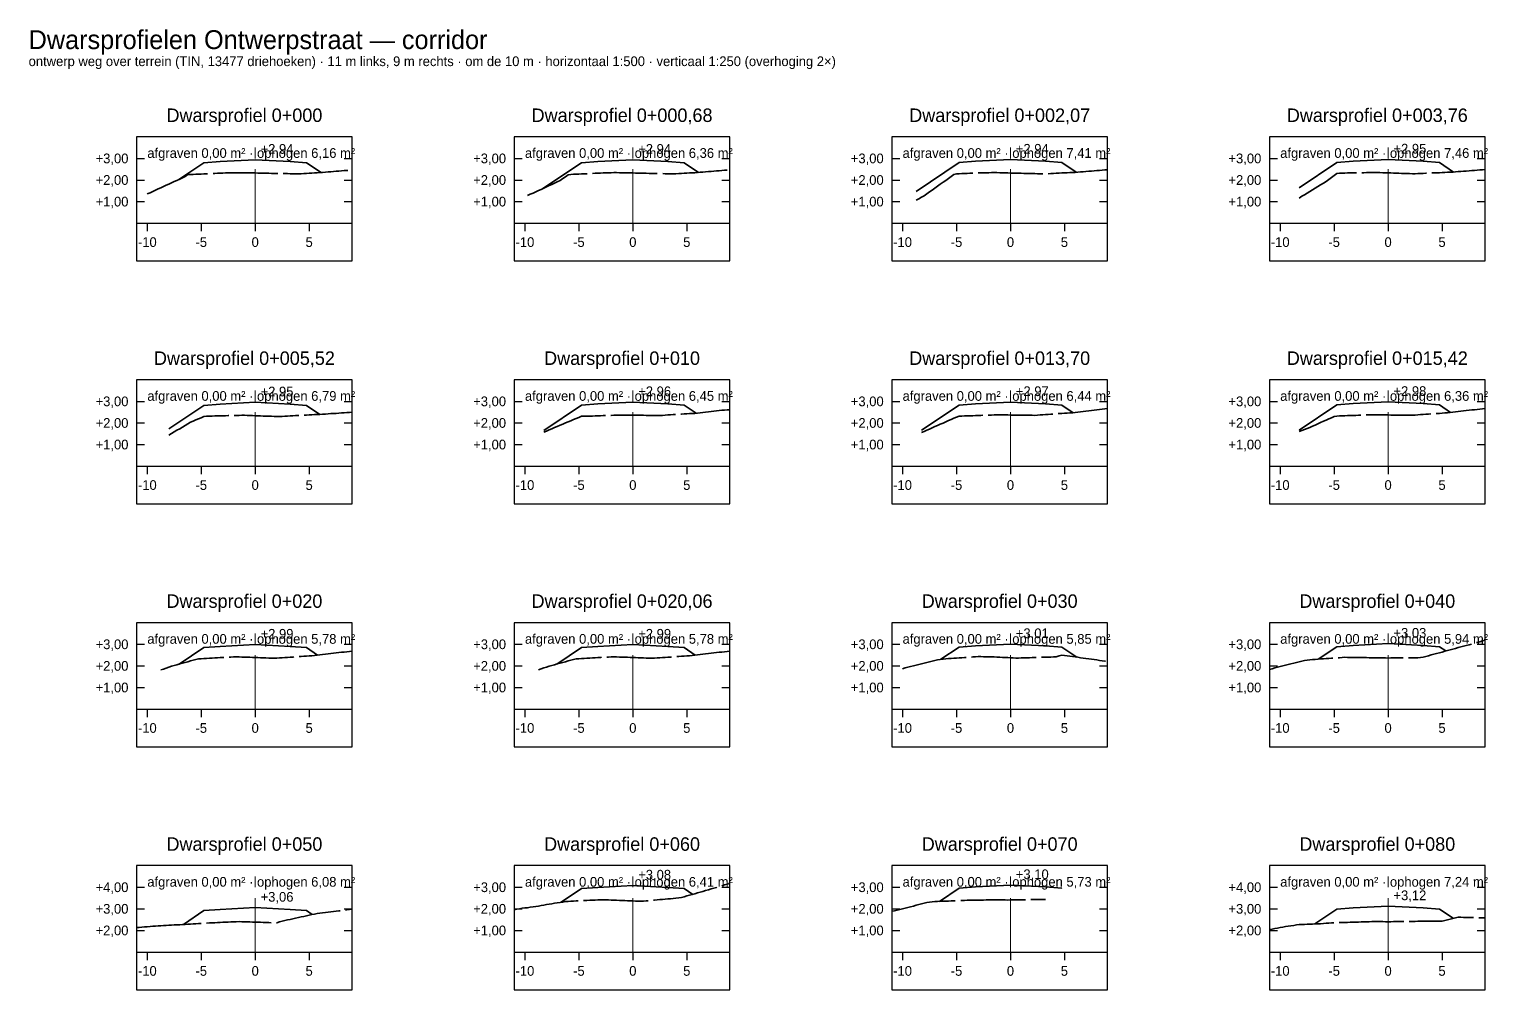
# Model space of a CAD drawing. Header units: metres. Extents: x 0 to 105485, y 0 to 425721.
# Drawn here: x 105350.1 to 105485.2, y 425619 to 425708 of the extents above; entities that cross this region are included whole.
import ezdxf
from ezdxf.enums import TextEntityAlignment as Align

# ---------------------------------------------------------------- set-up
doc = ezdxf.new("R2010")
doc.units = ezdxf.units.M
doc.header["$MEASUREMENT"] = 0
doc.linetypes.add('AM-AS-SO', pattern=[16, 10, -2, 2, -2])
doc.linetypes.add('GW-MAAIVELD-SO', pattern=[25, 12, -1, 12])
for name, color, linetype, lineweight in [('N-XX-AL-PROFIELBALK-G', 7, 'Continuous', 25), ('N-XX-AL-PROFIELBALK-T', 7, 'Continuous', 25), ('N-XX-AM-AS-G', 10, 'AM-AS-SO', 18), ('N-XX-GW-HOOGTE_AFWERKHOOGTE-G', 7, 'Continuous', 35), ('N-XX-GW-MAAIVELD-G', 90, 'GW-MAAIVELD-SO', 35)]:
    doc.layers.add(name, color=color, linetype=linetype, lineweight=lineweight)

msp = doc.modelspace()

# ---------------------------------------------------------------- linework, layer by layer
at = {"layer": 'N-XX-AL-PROFIELBALK-G', "ltscale": 0.5, "flags": 128}
for points in [[(105360, 425686.5), (105380, 425686.5), (105380, 425698), (105360, 425698), (105360, 425686.5)], [(105395, 425686.5), (105415, 425686.5), (105415, 425698), (105395, 425698), (105395, 425686.5)], [(105430, 425686.5), (105450, 425686.5), (105450, 425698), (105430, 425698), (105430, 425686.5)], [(105465, 425686.5), (105485, 425686.5), (105485, 425698), (105465, 425698), (105465, 425686.5)], [(105360, 425696), (105360.75, 425696)], [(105379.25, 425696), (105380, 425696)], [(105395, 425696), (105395.75, 425696)], [(105414.25, 425696), (105415, 425696)], [(105430, 425696), (105430.75, 425696)], [(105449.25, 425696), (105450, 425696)], [(105465, 425696), (105465.75, 425696)], [(105484.25, 425696), (105485, 425696)], [(105360, 425694), (105360.75, 425694)], [(105379.25, 425694), (105380, 425694)], [(105395, 425694), (105395.75, 425694)], [(105414.25, 425694), (105415, 425694)], [(105430, 425694), (105430.75, 425694)], [(105449.25, 425694), (105450, 425694)], [(105465, 425694), (105465.75, 425694)], [(105484.25, 425694), (105485, 425694)], [(105360, 425692), (105360.75, 425692)], [(105379.25, 425692), (105380, 425692)], [(105395, 425692), (105395.75, 425692)], [(105414.25, 425692), (105415, 425692)], [(105430, 425692), (105430.75, 425692)], [(105449.25, 425692), (105450, 425692)], [(105465, 425692), (105465.75, 425692)], [(105484.25, 425692), (105485, 425692)], [(105360, 425690), (105380, 425690)], [(105361, 425690), (105361, 425689.25)], [(105366, 425690), (105366, 425689.25)], [(105371, 425690), (105371, 425689.25)], [(105376, 425690), (105376, 425689.25)], [(105395, 425690), (105415, 425690)], [(105396, 425690), (105396, 425689.25)], [(105401, 425690), (105401, 425689.25)], [(105406, 425690), (105406, 425689.25)], [(105411, 425690), (105411, 425689.25)], [(105430, 425690), (105450, 425690)], [(105431, 425690), (105431, 425689.25)], [(105436, 425690), (105436, 425689.25)], [(105441, 425690), (105441, 425689.25)], [(105446, 425690), (105446, 425689.25)], [(105465, 425690), (105485, 425690)], [(105466, 425690), (105466, 425689.25)], [(105471, 425690), (105471, 425689.25)], [(105476, 425690), (105476, 425689.25)], [(105481, 425690), (105481, 425689.25)], [(105360, 425664), (105380, 425664), (105380, 425675.5), (105360, 425675.5), (105360, 425664)], [(105395, 425664), (105415, 425664), (105415, 425675.5), (105395, 425675.5), (105395, 425664)], [(105430, 425664), (105450, 425664), (105450, 425675.5), (105430, 425675.5), (105430, 425664)], [(105465, 425664), (105485, 425664), (105485, 425675.5), (105465, 425675.5), (105465, 425664)], [(105360, 425673.5), (105360.75, 425673.5)], [(105379.25, 425673.5), (105380, 425673.5)], [(105395, 425673.5), (105395.75, 425673.5)], [(105414.25, 425673.5), (105415, 425673.5)], [(105430, 425673.5), (105430.75, 425673.5)], [(105449.25, 425673.5), (105450, 425673.5)], [(105465, 425673.5), (105465.75, 425673.5)], [(105484.25, 425673.5), (105485, 425673.5)], [(105360, 425671.5), (105360.75, 425671.5)], [(105379.25, 425671.5), (105380, 425671.5)], [(105395, 425671.5), (105395.75, 425671.5)], [(105414.25, 425671.5), (105415, 425671.5)], [(105430, 425671.5), (105430.75, 425671.5)], [(105449.25, 425671.5), (105450, 425671.5)], [(105465, 425671.5), (105465.75, 425671.5)], [(105484.25, 425671.5), (105485, 425671.5)], [(105360, 425669.5), (105360.75, 425669.5)], [(105379.25, 425669.5), (105380, 425669.5)], [(105395, 425669.5), (105395.75, 425669.5)], [(105414.25, 425669.5), (105415, 425669.5)], [(105430, 425669.5), (105430.75, 425669.5)], [(105449.25, 425669.5), (105450, 425669.5)], [(105465, 425669.5), (105465.75, 425669.5)], [(105484.25, 425669.5), (105485, 425669.5)], [(105360, 425667.5), (105380, 425667.5)], [(105361, 425667.5), (105361, 425666.75)], [(105366, 425667.5), (105366, 425666.75)], [(105371, 425667.5), (105371, 425666.75)], [(105376, 425667.5), (105376, 425666.75)], [(105395, 425667.5), (105415, 425667.5)], [(105396, 425667.5), (105396, 425666.75)], [(105401, 425667.5), (105401, 425666.75)], [(105406, 425667.5), (105406, 425666.75)], [(105411, 425667.5), (105411, 425666.75)], [(105430, 425667.5), (105450, 425667.5)], [(105431, 425667.5), (105431, 425666.75)], [(105436, 425667.5), (105436, 425666.75)], [(105441, 425667.5), (105441, 425666.75)], [(105446, 425667.5), (105446, 425666.75)], [(105465, 425667.5), (105485, 425667.5)], [(105466, 425667.5), (105466, 425666.75)], [(105471, 425667.5), (105471, 425666.75)], [(105476, 425667.5), (105476, 425666.75)], [(105481, 425667.5), (105481, 425666.75)], [(105360, 425641.5), (105380, 425641.5), (105380, 425653), (105360, 425653), (105360, 425641.5)], [(105395, 425641.5), (105415, 425641.5), (105415, 425653), (105395, 425653), (105395, 425641.5)], [(105430, 425641.5), (105450, 425641.5), (105450, 425653), (105430, 425653), (105430, 425641.5)], [(105465, 425641.5), (105485, 425641.5), (105485, 425653), (105465, 425653), (105465, 425641.5)], [(105360, 425651), (105360.75, 425651)], [(105379.25, 425651), (105380, 425651)], [(105395, 425651), (105395.75, 425651)], [(105414.25, 425651), (105415, 425651)], [(105430, 425651), (105430.75, 425651)], [(105449.25, 425651), (105450, 425651)], [(105465, 425651), (105465.75, 425651)], [(105484.25, 425651), (105485, 425651)], [(105360, 425649), (105360.75, 425649)], [(105379.25, 425649), (105380, 425649)], [(105395, 425649), (105395.75, 425649)], [(105414.25, 425649), (105415, 425649)], [(105430, 425649), (105430.75, 425649)], [(105449.25, 425649), (105450, 425649)], [(105465, 425649), (105465.75, 425649)], [(105484.25, 425649), (105485, 425649)], [(105360, 425647), (105360.75, 425647)], [(105379.25, 425647), (105380, 425647)], [(105395, 425647), (105395.75, 425647)], [(105414.25, 425647), (105415, 425647)], [(105430, 425647), (105430.75, 425647)], [(105449.25, 425647), (105450, 425647)], [(105465, 425647), (105465.75, 425647)], [(105484.25, 425647), (105485, 425647)], [(105360, 425645), (105380, 425645)], [(105361, 425645), (105361, 425644.25)], [(105366, 425645), (105366, 425644.25)], [(105371, 425645), (105371, 425644.25)], [(105376, 425645), (105376, 425644.25)], [(105395, 425645), (105415, 425645)], [(105396, 425645), (105396, 425644.25)], [(105401, 425645), (105401, 425644.25)], [(105406, 425645), (105406, 425644.25)], [(105411, 425645), (105411, 425644.25)], [(105430, 425645), (105450, 425645)], [(105431, 425645), (105431, 425644.25)], [(105436, 425645), (105436, 425644.25)], [(105441, 425645), (105441, 425644.25)], [(105446, 425645), (105446, 425644.25)], [(105465, 425645), (105485, 425645)], [(105466, 425645), (105466, 425644.25)], [(105471, 425645), (105471, 425644.25)], [(105476, 425645), (105476, 425644.25)], [(105481, 425645), (105481, 425644.25)], [(105360, 425619), (105380, 425619), (105380, 425630.5), (105360, 425630.5), (105360, 425619)], [(105395, 425619), (105415, 425619), (105415, 425630.5), (105395, 425630.5), (105395, 425619)], [(105430, 425619), (105450, 425619), (105450, 425630.5), (105430, 425630.5), (105430, 425619)], [(105465, 425619), (105485, 425619), (105485, 425630.5), (105465, 425630.5), (105465, 425619)], [(105360, 425628.5), (105360.75, 425628.5)], [(105379.25, 425628.5), (105380, 425628.5)], [(105395, 425628.5), (105395.75, 425628.5)], [(105414.25, 425628.5), (105415, 425628.5)], [(105430, 425628.5), (105430.75, 425628.5)], [(105449.25, 425628.5), (105450, 425628.5)], [(105465, 425628.5), (105465.75, 425628.5)], [(105484.25, 425628.5), (105485, 425628.5)], [(105360, 425626.5), (105360.75, 425626.5)], [(105379.25, 425626.5), (105380, 425626.5)], [(105395, 425626.5), (105395.75, 425626.5)], [(105414.25, 425626.5), (105415, 425626.5)], [(105430, 425626.5), (105430.75, 425626.5)], [(105449.25, 425626.5), (105450, 425626.5)], [(105465, 425626.5), (105465.75, 425626.5)], [(105484.25, 425626.5), (105485, 425626.5)], [(105360, 425624.5), (105360.75, 425624.5)], [(105379.25, 425624.5), (105380, 425624.5)], [(105395, 425624.5), (105395.75, 425624.5)], [(105414.25, 425624.5), (105415, 425624.5)], [(105430, 425624.5), (105430.75, 425624.5)], [(105449.25, 425624.5), (105450, 425624.5)], [(105465, 425624.5), (105465.75, 425624.5)], [(105484.25, 425624.5), (105485, 425624.5)], [(105360, 425622.5), (105380, 425622.5)], [(105361, 425622.5), (105361, 425621.75)], [(105366, 425622.5), (105366, 425621.75)], [(105371, 425622.5), (105371, 425621.75)], [(105376, 425622.5), (105376, 425621.75)], [(105395, 425622.5), (105415, 425622.5)], [(105396, 425622.5), (105396, 425621.75)], [(105401, 425622.5), (105401, 425621.75)], [(105406, 425622.5), (105406, 425621.75)], [(105411, 425622.5), (105411, 425621.75)], [(105430, 425622.5), (105450, 425622.5)], [(105431, 425622.5), (105431, 425621.75)], [(105436, 425622.5), (105436, 425621.75)], [(105441, 425622.5), (105441, 425621.75)], [(105446, 425622.5), (105446, 425621.75)], [(105465, 425622.5), (105485, 425622.5)], [(105466, 425622.5), (105466, 425621.75)], [(105471, 425622.5), (105471, 425621.75)], [(105476, 425622.5), (105476, 425621.75)], [(105481, 425622.5), (105481, 425621.75)]]:
    msp.add_lwpolyline(points, dxfattribs=at)
at = {"layer": 'N-XX-AM-AS-G', "ltscale": 0.5, "flags": 128}
for points in [[(105371, 425690), (105371, 425698)], [(105406, 425690), (105406, 425698)], [(105441, 425690), (105441, 425698)], [(105476, 425690), (105476, 425698)], [(105371, 425667.5), (105371, 425675.5)], [(105406, 425667.5), (105406, 425675.5)], [(105441, 425667.5), (105441, 425675.5)], [(105476, 425667.5), (105476, 425675.5)], [(105371, 425645), (105371, 425653)], [(105406, 425645), (105406, 425653)], [(105441, 425645), (105441, 425653)], [(105476, 425645), (105476, 425653)], [(105371, 425622.5), (105371, 425630.5)], [(105406, 425622.5), (105406, 425630.5)], [(105441, 425622.5), (105441, 425630.5)], [(105476, 425622.5), (105476, 425630.5)]]:
    msp.add_lwpolyline(points, dxfattribs=at)
at = {"layer": 'N-XX-GW-HOOGTE_AFWERKHOOGTE-G', "ltscale": 0.5, "flags": 128}
for points in [[(105363.93, 425694.05), (105366.25, 425695.6), (105367.75, 425695.72), (105371, 425695.88), (105374.25, 425695.72), (105375.75, 425695.6), (105377.1, 425694.7)], [(105397.65, 425693.2), (105401.25, 425695.6), (105402.75, 425695.72), (105406, 425695.88), (105409.25, 425695.72), (105410.75, 425695.6), (105412.09, 425694.71)], [(105432.25, 425692.94), (105436.25, 425695.61), (105437.75, 425695.73), (105441, 425695.89), (105444.25, 425695.73), (105445.75, 425695.61), (105447.08, 425694.72)], [(105467.75, 425693.28), (105471.25, 425695.61), (105472.75, 425695.73), (105476, 425695.9), (105479.25, 425695.73), (105480.75, 425695.61), (105482.06, 425694.74)], [(105363, 425670.96), (105366.25, 425673.12), (105367.75, 425673.24), (105371, 425673.41), (105374.25, 425673.24), (105375.75, 425673.12), (105377, 425672.29)], [(105397.75, 425670.81), (105401.25, 425673.14), (105402.75, 425673.26), (105406, 425673.43), (105409.25, 425673.26), (105410.75, 425673.14), (105411.87, 425672.4)], [(105432.75, 425670.83), (105436.25, 425673.16), (105437.75, 425673.28), (105441, 425673.44), (105444.25, 425673.28), (105445.75, 425673.16), (105446.81, 425672.45)], [(105467.75, 425670.84), (105471.25, 425673.17), (105472.75, 425673.29), (105476, 425673.45), (105479.25, 425673.29), (105480.75, 425673.17), (105481.8, 425672.47)], [(105363.96, 425649.16), (105366.25, 425650.69), (105367.75, 425650.81), (105371, 425650.97), (105374.25, 425650.81), (105375.75, 425650.69), (105376.78, 425650)], [(105398.96, 425649.17), (105401.25, 425650.69), (105402.75, 425650.81), (105406, 425650.97), (105409.25, 425650.81), (105410.75, 425650.69), (105411.78, 425650)], [(105434.56, 425649.61), (105436.25, 425650.74), (105437.75, 425650.86), (105441, 425651.02), (105444.25, 425650.86), (105445.75, 425650.74), (105447.14, 425649.81)], [(105469.51, 425649.62), (105471.25, 425650.78), (105472.75, 425650.9), (105476, 425651.06), (105479.25, 425650.9), (105480.75, 425650.78), (105481.36, 425650.38)], [(105399.35, 425627.11), (105401.25, 425628.37), (105402.75, 425628.49), (105406, 425628.66), (105409.25, 425628.49), (105410.75, 425628.37), (105411.55, 425627.84)], [(105434.41, 425627.19), (105436.25, 425628.42), (105437.75, 425628.54), (105441, 425628.7), (105444.25, 425628.54), (105445.75, 425628.42), (105445.75, 425628.42)], [(105469.2, 425625.1), (105471.25, 425626.47), (105472.75, 425626.59), (105476, 425626.75), (105479.25, 425626.59), (105480.75, 425626.47), (105482.02, 425625.62)], [(105364.34, 425625.05), (105366.25, 425626.33), (105367.75, 425626.45), (105371, 425626.61), (105374.25, 425626.45), (105375.75, 425626.33), (105376.28, 425625.97)]]:
    msp.add_lwpolyline(points, dxfattribs=at)
at = {"layer": 'N-XX-GW-MAAIVELD-G', "ltscale": 0.5, "flags": 128}
for points in [[(105361, 425692.71), (105361.25, 425692.82), (105361.5, 425692.94), (105361.75, 425693.05), (105362, 425693.17), (105362.25, 425693.28), (105362.5, 425693.4), (105362.75, 425693.51), (105363, 425693.62), (105363.25, 425693.74), (105363.5, 425693.85), (105363.75, 425693.97), (105364, 425694.08), (105364.25, 425694.2), (105364.5, 425694.34), (105364.75, 425694.5), (105365, 425694.51), (105365.25, 425694.52), (105365.5, 425694.53), (105365.75, 425694.54), (105366, 425694.55), (105366.25, 425694.56), (105366.5, 425694.57), (105366.75, 425694.58), (105367, 425694.6), (105367.25, 425694.61), (105367.5, 425694.62), (105367.75, 425694.63), (105368, 425694.64), (105368.25, 425694.65), (105368.5, 425694.66), (105368.75, 425694.67), (105369, 425694.67), (105369.25, 425694.68), (105369.5, 425694.68), (105369.75, 425694.68), (105370, 425694.68), (105370.25, 425694.67), (105370.5, 425694.66), (105370.75, 425694.66), (105371, 425694.65), (105371.25, 425694.64), (105371.5, 425694.64), (105371.75, 425694.63), (105372, 425694.63), (105372.25, 425694.62), (105372.5, 425694.61), (105372.75, 425694.61), (105373, 425694.6), (105373.25, 425694.6), (105373.5, 425694.6), (105373.75, 425694.59), (105374, 425694.59), (105374.25, 425694.58), (105374.5, 425694.58), (105374.75, 425694.57), (105375, 425694.57), (105375.25, 425694.58), (105375.5, 425694.6), (105375.75, 425694.61), (105376, 425694.63), (105376.25, 425694.64), (105376.5, 425694.65), (105376.75, 425694.67), (105377, 425694.69), (105377.25, 425694.71), (105377.5, 425694.73), (105377.75, 425694.75), (105378, 425694.77), (105378.25, 425694.79), (105378.5, 425694.81), (105378.75, 425694.83), (105379, 425694.85), (105379.25, 425694.87), (105379.5, 425694.89), (105379.75, 425694.91), (105380, 425694.93)], [(105396.25, 425692.56), (105396.5, 425692.68), (105396.75, 425692.79), (105397, 425692.9), (105397.25, 425693.02), (105397.5, 425693.13), (105397.75, 425693.25), (105398, 425693.36), (105398.25, 425693.48), (105398.5, 425693.59), (105398.75, 425693.7), (105399, 425693.82), (105399.25, 425693.96), (105399.5, 425694.13), (105399.75, 425694.3), (105400, 425694.48), (105400.25, 425694.52), (105400.5, 425694.53), (105400.75, 425694.54), (105401, 425694.55), (105401.25, 425694.56), (105401.5, 425694.57), (105401.75, 425694.58), (105402, 425694.59), (105402.25, 425694.6), (105402.5, 425694.62), (105402.75, 425694.63), (105403, 425694.64), (105403.25, 425694.65), (105403.5, 425694.66), (105403.75, 425694.67), (105404, 425694.68), (105404.25, 425694.69), (105404.5, 425694.69), (105404.75, 425694.68), (105405, 425694.67), (105405.25, 425694.67), (105405.5, 425694.66), (105405.75, 425694.66), (105406, 425694.65), (105406.25, 425694.64), (105406.5, 425694.64), (105406.75, 425694.63), (105407, 425694.62), (105407.25, 425694.62), (105407.5, 425694.61), (105407.75, 425694.61), (105408, 425694.6), (105408.25, 425694.6), (105408.5, 425694.59), (105408.75, 425694.59), (105409, 425694.58), (105409.25, 425694.58), (105409.5, 425694.57), (105409.75, 425694.57), (105410, 425694.58), (105410.25, 425694.6), (105410.5, 425694.61), (105410.75, 425694.63), (105411, 425694.64), (105411.25, 425694.65), (105411.5, 425694.67), (105411.75, 425694.68), (105412, 425694.7), (105412.25, 425694.72), (105412.5, 425694.74), (105412.75, 425694.76), (105413, 425694.78), (105413.25, 425694.8), (105413.5, 425694.82), (105413.75, 425694.84), (105414, 425694.86), (105414.25, 425694.88), (105414.5, 425694.9), (105414.75, 425694.92), (105415, 425694.94)], [(105432.25, 425692.14), (105432.5, 425692.27), (105432.75, 425692.4), (105433, 425692.53), (105433.25, 425692.71), (105433.5, 425692.89), (105433.75, 425693.07), (105434, 425693.25), (105434.25, 425693.43), (105434.5, 425693.61), (105434.75, 425693.79), (105435, 425693.97), (105435.25, 425694.15), (105435.5, 425694.33), (105435.75, 425694.51), (105436, 425694.56), (105436.25, 425694.57), (105436.5, 425694.59), (105436.75, 425694.6), (105437, 425694.61), (105437.25, 425694.62), (105437.5, 425694.63), (105437.75, 425694.64), (105438, 425694.65), (105438.25, 425694.66), (105438.5, 425694.67), (105438.75, 425694.68), (105439, 425694.68), (105439.25, 425694.69), (105439.5, 425694.7), (105439.75, 425694.69), (105440, 425694.68), (105440.25, 425694.67), (105440.5, 425694.66), (105440.75, 425694.65), (105441, 425694.64), (105441.25, 425694.64), (105441.5, 425694.63), (105441.75, 425694.62), (105442, 425694.62), (105442.25, 425694.61), (105442.5, 425694.6), (105442.75, 425694.6), (105443, 425694.59), (105443.25, 425694.59), (105443.5, 425694.58), (105443.75, 425694.58), (105444, 425694.57), (105444.25, 425694.57), (105444.5, 425694.58), (105444.75, 425694.6), (105445, 425694.61), (105445.25, 425694.62), (105445.5, 425694.63), (105445.75, 425694.65), (105446, 425694.66), (105446.25, 425694.67), (105446.5, 425694.69), (105446.75, 425694.7), (105447, 425694.71), (105447.25, 425694.73), (105447.5, 425694.75), (105447.75, 425694.77), (105448, 425694.79), (105448.25, 425694.81), (105448.5, 425694.83), (105448.75, 425694.85), (105449, 425694.87), (105449.25, 425694.89), (105449.5, 425694.91), (105449.75, 425694.93), (105450, 425694.95)], [(105467.75, 425692.33), (105468, 425692.49), (105468.25, 425692.64), (105468.5, 425692.79), (105468.75, 425692.94), (105469, 425693.1), (105469.25, 425693.25), (105469.5, 425693.4), (105469.75, 425693.55), (105470, 425693.7), (105470.25, 425693.87), (105470.5, 425694.05), (105470.75, 425694.24), (105471, 425694.43), (105471.25, 425694.61), (105471.5, 425694.62), (105471.75, 425694.63), (105472, 425694.64), (105472.25, 425694.65), (105472.5, 425694.65), (105472.75, 425694.66), (105473, 425694.66), (105473.25, 425694.67), (105473.5, 425694.67), (105473.75, 425694.68), (105474, 425694.69), (105474.25, 425694.69), (105474.5, 425694.7), (105474.75, 425694.7), (105475, 425694.7), (105475.25, 425694.69), (105475.5, 425694.68), (105475.75, 425694.67), (105476, 425694.66), (105476.25, 425694.65), (105476.5, 425694.64), (105476.75, 425694.63), (105477, 425694.62), (105477.25, 425694.61), (105477.5, 425694.6), (105477.75, 425694.59), (105478, 425694.59), (105478.25, 425694.58), (105478.5, 425694.58), (105478.75, 425694.59), (105479, 425694.6), (105479.25, 425694.61), (105479.5, 425694.62), (105479.75, 425694.64), (105480, 425694.65), (105480.25, 425694.66), (105480.5, 425694.67), (105480.75, 425694.68), (105481, 425694.69), (105481.25, 425694.7), (105481.5, 425694.72), (105481.75, 425694.73), (105482, 425694.74), (105482.25, 425694.76), (105482.5, 425694.78), (105482.75, 425694.8), (105483, 425694.81), (105483.25, 425694.83), (105483.5, 425694.85), (105483.75, 425694.87), (105484, 425694.89), (105484.25, 425694.91), (105484.5, 425694.93), (105484.75, 425694.94), (105485, 425694.96)], [(105432.75, 425670.61), (105433, 425670.72), (105433.25, 425670.82), (105433.5, 425670.93), (105433.75, 425671.04), (105434, 425671.16), (105434.25, 425671.27), (105434.5, 425671.38), (105434.75, 425671.49), (105435, 425671.6), (105435.25, 425671.72), (105435.5, 425671.83), (105435.75, 425671.94), (105436, 425672.05), (105436.25, 425672.13), (105436.5, 425672.14), (105436.75, 425672.15), (105437, 425672.16), (105437.25, 425672.16), (105437.5, 425672.17), (105437.75, 425672.18), (105438, 425672.19), (105438.25, 425672.2), (105438.5, 425672.21), (105438.75, 425672.22), (105439, 425672.22), (105439.25, 425672.23), (105439.5, 425672.24), (105439.75, 425672.25), (105440, 425672.25), (105440.25, 425672.24), (105440.5, 425672.24), (105440.75, 425672.24), (105441, 425672.23), (105441.25, 425672.23), (105441.5, 425672.23), (105441.75, 425672.22), (105442, 425672.22), (105442.25, 425672.22), (105442.5, 425672.21), (105442.75, 425672.21), (105443, 425672.21), (105443.25, 425672.2), (105443.5, 425672.22), (105443.75, 425672.24), (105444, 425672.26), (105444.25, 425672.28), (105444.5, 425672.29), (105444.75, 425672.31), (105445, 425672.33), (105445.25, 425672.35), (105445.5, 425672.37), (105445.75, 425672.38), (105446, 425672.4), (105446.25, 425672.41), (105446.5, 425672.43), (105446.75, 425672.44), (105447, 425672.47), (105447.25, 425672.5), (105447.5, 425672.53), (105447.75, 425672.56), (105448, 425672.59), (105448.25, 425672.62), (105448.5, 425672.65), (105448.75, 425672.68), (105449, 425672.71), (105449.25, 425672.74), (105449.5, 425672.77), (105449.75, 425672.8), (105450, 425672.83)], [(105467.75, 425670.72), (105468, 425670.81), (105468.25, 425670.9), (105468.5, 425670.99), (105468.75, 425671.09), (105469, 425671.2), (105469.25, 425671.31), (105469.5, 425671.43), (105469.75, 425671.54), (105470, 425671.65), (105470.25, 425671.76), (105470.5, 425671.87), (105470.75, 425671.98), (105471, 425672.1), (105471.25, 425672.14), (105471.5, 425672.15), (105471.75, 425672.16), (105472, 425672.17), (105472.25, 425672.18), (105472.5, 425672.18), (105472.75, 425672.19), (105473, 425672.2), (105473.25, 425672.21), (105473.5, 425672.22), (105473.75, 425672.23), (105474, 425672.24), (105474.25, 425672.25), (105474.5, 425672.26), (105474.75, 425672.26), (105475, 425672.26), (105475.25, 425672.25), (105475.5, 425672.24), (105475.75, 425672.24), (105476, 425672.24), (105476.25, 425672.23), (105476.5, 425672.23), (105476.75, 425672.23), (105477, 425672.22), (105477.25, 425672.22), (105477.5, 425672.21), (105477.75, 425672.21), (105478, 425672.21), (105478.25, 425672.21), (105478.5, 425672.23), (105478.75, 425672.25), (105479, 425672.27), (105479.25, 425672.28), (105479.5, 425672.3), (105479.75, 425672.32), (105480, 425672.34), (105480.25, 425672.36), (105480.5, 425672.37), (105480.75, 425672.39), (105481, 425672.41), (105481.25, 425672.43), (105481.5, 425672.45), (105481.75, 425672.46), (105482, 425672.49), (105482.25, 425672.52), (105482.5, 425672.55), (105482.75, 425672.58), (105483, 425672.61), (105483.25, 425672.64), (105483.5, 425672.67), (105483.75, 425672.7), (105484, 425672.73), (105484.25, 425672.76), (105484.5, 425672.79), (105484.75, 425672.82), (105485, 425672.85)], [(105363, 425670.37), (105363.25, 425670.52), (105363.5, 425670.67), (105363.75, 425670.82), (105364, 425670.97), (105364.25, 425671.12), (105364.5, 425671.27), (105364.75, 425671.41), (105365, 425671.56), (105365.25, 425671.68), (105365.5, 425671.78), (105365.75, 425671.88), (105366, 425671.98), (105366.25, 425672.09), (105366.5, 425672.13), (105366.75, 425672.14), (105367, 425672.14), (105367.25, 425672.15), (105367.5, 425672.16), (105367.75, 425672.16), (105368, 425672.17), (105368.25, 425672.17), (105368.5, 425672.18), (105368.75, 425672.19), (105369, 425672.19), (105369.25, 425672.2), (105369.5, 425672.2), (105369.75, 425672.21), (105370, 425672.21), (105370.25, 425672.2), (105370.5, 425672.19), (105370.75, 425672.18), (105371, 425672.17), (105371.25, 425672.16), (105371.5, 425672.15), (105371.75, 425672.14), (105372, 425672.13), (105372.25, 425672.13), (105372.5, 425672.12), (105372.75, 425672.11), (105373, 425672.11), (105373.25, 425672.1), (105373.5, 425672.1), (105373.75, 425672.12), (105374, 425672.14), (105374.25, 425672.15), (105374.5, 425672.17), (105374.75, 425672.18), (105375, 425672.2), (105375.25, 425672.21), (105375.5, 425672.22), (105375.75, 425672.23), (105376, 425672.24), (105376.25, 425672.25), (105376.5, 425672.27), (105376.75, 425672.28), (105377, 425672.29), (105377.25, 425672.31), (105377.5, 425672.32), (105377.75, 425672.34), (105378, 425672.36), (105378.25, 425672.38), (105378.5, 425672.39), (105378.75, 425672.41), (105379, 425672.43), (105379.25, 425672.45), (105379.5, 425672.46), (105379.75, 425672.48), (105380, 425672.5)], [(105397.75, 425670.65), (105398, 425670.75), (105398.25, 425670.86), (105398.5, 425670.97), (105398.75, 425671.07), (105399, 425671.18), (105399.25, 425671.28), (105399.5, 425671.39), (105399.75, 425671.5), (105400, 425671.6), (105400.25, 425671.71), (105400.5, 425671.81), (105400.75, 425671.91), (105401, 425672.01), (105401.25, 425672.12), (105401.5, 425672.12), (105401.75, 425672.13), (105402, 425672.14), (105402.25, 425672.14), (105402.5, 425672.15), (105402.75, 425672.16), (105403, 425672.17), (105403.25, 425672.18), (105403.5, 425672.19), (105403.75, 425672.2), (105404, 425672.2), (105404.25, 425672.21), (105404.5, 425672.22), (105404.75, 425672.23), (105405, 425672.23), (105405.25, 425672.23), (105405.5, 425672.22), (105405.75, 425672.22), (105406, 425672.22), (105406.25, 425672.22), (105406.5, 425672.21), (105406.75, 425672.21), (105407, 425672.21), (105407.25, 425672.2), (105407.5, 425672.2), (105407.75, 425672.19), (105408, 425672.19), (105408.25, 425672.18), (105408.5, 425672.19), (105408.75, 425672.2), (105409, 425672.22), (105409.25, 425672.24), (105409.5, 425672.25), (105409.75, 425672.27), (105410, 425672.28), (105410.25, 425672.3), (105410.5, 425672.31), (105410.75, 425672.33), (105411, 425672.34), (105411.25, 425672.36), (105411.5, 425672.37), (105411.75, 425672.39), (105412, 425672.41), (105412.25, 425672.44), (105412.5, 425672.47), (105412.75, 425672.5), (105413, 425672.53), (105413.25, 425672.56), (105413.5, 425672.59), (105413.75, 425672.62), (105414, 425672.65), (105414.25, 425672.67), (105414.5, 425672.68), (105414.75, 425672.7), (105415, 425672.71)], [(105465, 425648.68), (105465.25, 425648.74), (105465.5, 425648.81), (105465.75, 425648.87), (105466, 425648.93), (105466.25, 425649), (105466.5, 425649.06), (105466.75, 425649.12), (105467, 425649.19), (105467.25, 425649.25), (105467.5, 425649.31), (105467.75, 425649.37), (105468, 425649.43), (105468.25, 425649.49), (105468.5, 425649.54), (105468.75, 425649.56), (105469, 425649.58), (105469.25, 425649.6), (105469.5, 425649.62), (105469.75, 425649.64), (105470, 425649.66), (105470.25, 425649.68), (105470.5, 425649.69), (105470.75, 425649.71), (105471, 425649.73), (105471.25, 425649.75), (105471.5, 425649.76), (105471.75, 425649.78), (105472, 425649.8), (105472.25, 425649.79), (105472.5, 425649.79), (105472.75, 425649.79), (105473, 425649.78), (105473.25, 425649.78), (105473.5, 425649.78), (105473.75, 425649.77), (105474, 425649.77), (105474.25, 425649.76), (105474.5, 425649.76), (105474.75, 425649.76), (105475, 425649.75), (105475.25, 425649.75), (105475.5, 425649.74), (105475.75, 425649.74), (105476, 425649.73), (105476.25, 425649.74), (105476.5, 425649.74), (105476.75, 425649.74), (105477, 425649.74), (105477.25, 425649.75), (105477.5, 425649.75), (105477.75, 425649.75), (105478, 425649.76), (105478.25, 425649.76), (105478.5, 425649.76), (105478.75, 425649.76), (105479, 425649.77), (105479.25, 425649.81), (105479.5, 425649.88), (105479.75, 425649.94), (105480, 425650.01), (105480.25, 425650.08), (105480.5, 425650.15), (105480.75, 425650.21), (105481, 425650.28), (105481.25, 425650.35), (105481.5, 425650.42), (105481.75, 425650.48), (105482, 425650.55), (105482.25, 425650.62), (105482.5, 425650.69), (105482.75, 425650.76), (105483, 425650.83), (105483.25, 425650.89), (105483.5, 425650.96), (105483.75, 425651.03), (105484, 425651.1), (105484.25, 425651.17), (105484.5, 425651.24), (105484.75, 425651.31), (105485, 425651.38)], [(105362.25, 425648.62), (105362.5, 425648.71), (105362.75, 425648.8), (105363, 425648.89), (105363.25, 425648.96), (105363.5, 425649.03), (105363.75, 425649.1), (105364, 425649.18), (105364.25, 425649.25), (105364.5, 425649.32), (105364.75, 425649.39), (105365, 425649.46), (105365.25, 425649.53), (105365.5, 425649.6), (105365.75, 425649.64), (105366, 425649.66), (105366.25, 425649.68), (105366.5, 425649.69), (105366.75, 425649.71), (105367, 425649.72), (105367.25, 425649.74), (105367.5, 425649.76), (105367.75, 425649.77), (105368, 425649.78), (105368.25, 425649.8), (105368.5, 425649.81), (105368.75, 425649.82), (105369, 425649.83), (105369.25, 425649.83), (105369.5, 425649.83), (105369.75, 425649.82), (105370, 425649.81), (105370.25, 425649.81), (105370.5, 425649.8), (105370.75, 425649.79), (105371, 425649.78), (105371.25, 425649.77), (105371.5, 425649.76), (105371.75, 425649.75), (105372, 425649.74), (105372.25, 425649.73), (105372.5, 425649.72), (105372.75, 425649.71), (105373, 425649.73), (105373.25, 425649.74), (105373.5, 425649.76), (105373.75, 425649.77), (105374, 425649.79), (105374.25, 425649.8), (105374.5, 425649.82), (105374.75, 425649.84), (105375, 425649.86), (105375.25, 425649.87), (105375.5, 425649.89), (105375.75, 425649.91), (105376, 425649.92), (105376.25, 425649.94), (105376.5, 425649.97), (105376.75, 425650), (105377, 425650.03), (105377.25, 425650.06), (105377.5, 425650.09), (105377.75, 425650.11), (105378, 425650.14), (105378.25, 425650.17), (105378.5, 425650.2), (105378.75, 425650.23), (105379, 425650.26), (105379.25, 425650.28), (105379.5, 425650.3), (105379.75, 425650.33), (105380, 425650.35)], [(105397.25, 425648.63), (105397.5, 425648.72), (105397.75, 425648.81), (105398, 425648.89), (105398.25, 425648.96), (105398.5, 425649.04), (105398.75, 425649.11), (105399, 425649.18), (105399.25, 425649.25), (105399.5, 425649.32), (105399.75, 425649.39), (105400, 425649.46), (105400.25, 425649.53), (105400.5, 425649.6), (105400.75, 425649.64), (105401, 425649.66), (105401.25, 425649.68), (105401.5, 425649.69), (105401.75, 425649.71), (105402, 425649.72), (105402.25, 425649.74), (105402.5, 425649.76), (105402.75, 425649.77), (105403, 425649.79), (105403.25, 425649.8), (105403.5, 425649.81), (105403.75, 425649.82), (105404, 425649.83), (105404.25, 425649.83), (105404.5, 425649.83), (105404.75, 425649.82), (105405, 425649.81), (105405.25, 425649.81), (105405.5, 425649.8), (105405.75, 425649.79), (105406, 425649.78), (105406.25, 425649.77), (105406.5, 425649.76), (105406.75, 425649.75), (105407, 425649.74), (105407.25, 425649.73), (105407.5, 425649.72), (105407.75, 425649.71), (105408, 425649.73), (105408.25, 425649.74), (105408.5, 425649.76), (105408.75, 425649.77), (105409, 425649.79), (105409.25, 425649.81), (105409.5, 425649.82), (105409.75, 425649.84), (105410, 425649.86), (105410.25, 425649.87), (105410.5, 425649.89), (105410.75, 425649.91), (105411, 425649.92), (105411.25, 425649.94), (105411.5, 425649.97), (105411.75, 425650), (105412, 425650.03), (105412.25, 425650.06), (105412.5, 425650.09), (105412.75, 425650.12), (105413, 425650.14), (105413.25, 425650.17), (105413.5, 425650.2), (105413.75, 425650.23), (105414, 425650.26), (105414.25, 425650.28), (105414.5, 425650.3), (105414.75, 425650.32), (105415, 425650.35)], [(105431, 425648.74), (105431.25, 425648.81), (105431.5, 425648.87), (105431.75, 425648.94), (105432, 425649), (105432.25, 425649.07), (105432.5, 425649.13), (105432.75, 425649.2), (105433, 425649.26), (105433.25, 425649.32), (105433.5, 425649.38), (105433.75, 425649.43), (105434, 425649.49), (105434.25, 425649.55), (105434.5, 425649.6), (105434.75, 425649.63), (105435, 425649.65), (105435.25, 425649.67), (105435.5, 425649.69), (105435.75, 425649.71), (105436, 425649.73), (105436.25, 425649.75), (105436.5, 425649.76), (105436.75, 425649.78), (105437, 425649.79), (105437.25, 425649.81), (105437.5, 425649.83), (105437.75, 425649.84), (105438, 425649.86), (105438.25, 425649.86), (105438.5, 425649.85), (105438.75, 425649.85), (105439, 425649.84), (105439.25, 425649.84), (105439.5, 425649.83), (105439.75, 425649.82), (105440, 425649.8), (105440.25, 425649.79), (105440.5, 425649.78), (105440.75, 425649.77), (105441, 425649.76), (105441.25, 425649.74), (105441.5, 425649.73), (105441.75, 425649.73), (105442, 425649.74), (105442.25, 425649.75), (105442.5, 425649.75), (105442.75, 425649.76), (105443, 425649.77), (105443.25, 425649.78), (105443.5, 425649.79), (105443.75, 425649.79), (105444, 425649.8), (105444.25, 425649.81), (105444.5, 425649.82), (105444.75, 425649.82), (105445, 425649.83), (105445.25, 425649.85), (105445.5, 425649.92), (105445.75, 425649.98), (105446, 425649.97), (105446.25, 425649.94), (105446.5, 425649.9), (105446.75, 425649.87), (105447, 425649.83), (105447.25, 425649.8), (105447.5, 425649.76), (105447.75, 425649.72), (105448, 425649.69), (105448.25, 425649.65), (105448.5, 425649.62), (105448.75, 425649.58), (105449, 425649.55), (105449.25, 425649.51), (105449.5, 425649.48), (105449.75, 425649.44), (105450, 425649.41)], [(105395, 425626.42), (105395.25, 425626.46), (105395.5, 425626.51), (105395.75, 425626.55), (105396, 425626.6), (105396.25, 425626.6), (105396.5, 425626.64), (105396.75, 425626.68), (105397, 425626.72), (105397.25, 425626.76), (105397.5, 425626.8), (105397.75, 425626.84), (105398, 425626.89), (105398.25, 425626.93), (105398.5, 425626.97), (105398.75, 425627.01), (105399, 425627.05), (105399.25, 425627.09), (105399.5, 425627.13), (105399.75, 425627.17), (105400, 425627.19), (105400.25, 425627.2), (105400.5, 425627.22), (105400.75, 425627.23), (105401, 425627.24), (105401.25, 425627.25), (105401.5, 425627.26), (105401.75, 425627.28), (105402, 425627.29), (105402.25, 425627.3), (105402.5, 425627.31), (105402.75, 425627.32), (105403, 425627.33), (105403.25, 425627.34), (105403.5, 425627.34), (105403.75, 425627.32), (105404, 425627.31), (105404.25, 425627.3), (105404.5, 425627.29), (105404.75, 425627.28), (105405, 425627.27), (105405.25, 425627.26), (105405.5, 425627.25), (105405.75, 425627.24), (105406, 425627.23), (105406.25, 425627.22), (105406.5, 425627.21), (105406.75, 425627.2), (105407, 425627.21), (105407.25, 425627.23), (105407.5, 425627.25), (105407.75, 425627.28), (105408, 425627.3), (105408.25, 425627.32), (105408.5, 425627.35), (105408.75, 425627.37), (105409, 425627.39), (105409.25, 425627.42), (105409.5, 425627.44), (105409.75, 425627.47), (105410, 425627.49), (105410.25, 425627.51), (105410.5, 425627.55), (105410.75, 425627.62), (105411, 425627.69), (105411.25, 425627.76), (105411.5, 425627.83), (105411.75, 425627.9), (105412, 425627.97), (105412.25, 425628.04), (105412.5, 425628.12), (105412.75, 425628.19), (105413, 425628.27), (105413.25, 425628.34), (105413.5, 425628.41), (105413.75, 425628.49), (105414, 425628.56), (105414.25, 425628.64), (105414.5, 425628.71), (105414.75, 425628.79), (105415, 425628.86)], [(105430, 425626.27), (105430.25, 425626.3), (105430.5, 425626.37), (105430.75, 425626.43), (105431, 425626.5), (105431.25, 425626.57), (105431.5, 425626.63), (105431.75, 425626.7), (105432, 425626.76), (105432.25, 425626.83), (105432.5, 425626.9), (105432.75, 425626.96), (105433, 425627.03), (105433.25, 425627.08), (105433.5, 425627.12), (105433.75, 425627.16), (105434, 425627.17), (105434.25, 425627.19), (105434.5, 425627.2), (105434.75, 425627.21), (105435, 425627.22), (105435.25, 425627.22), (105435.5, 425627.23), (105435.75, 425627.24), (105436, 425627.25), (105436.25, 425627.26), (105436.5, 425627.27), (105436.75, 425627.28), (105437, 425627.29), (105437.25, 425627.29), (105437.5, 425627.3), (105437.75, 425627.3), (105438, 425627.31), (105438.25, 425627.31), (105438.5, 425627.31), (105438.75, 425627.32), (105439, 425627.32), (105439.25, 425627.33), (105439.5, 425627.33), (105439.75, 425627.33), (105440, 425627.32), (105440.25, 425627.32), (105440.5, 425627.32), (105440.75, 425627.31), (105441, 425627.32), (105441.25, 425627.32), (105441.5, 425627.33), (105441.75, 425627.33), (105442, 425627.34), (105442.25, 425627.34), (105442.5, 425627.34), (105442.75, 425627.35), (105443, 425627.35), (105443.25, 425627.35), (105443.5, 425627.35), (105443.75, 425627.35), (105444, 425627.35), (105444.25, 425627.35)], [(105360, 425624.76), (105360.25, 425624.78), (105360.5, 425624.8), (105360.75, 425624.82), (105361, 425624.84), (105361.25, 425624.86), (105361.5, 425624.88), (105361.75, 425624.9), (105362, 425624.92), (105362.25, 425624.94), (105362.5, 425624.95), (105362.75, 425624.97), (105363, 425624.98), (105363.25, 425624.99), (105363.5, 425625.01), (105363.75, 425625.02), (105364, 425625.03), (105364.25, 425625.05), (105364.5, 425625.06), (105364.75, 425625.07), (105365, 425625.09), (105365.25, 425625.1), (105365.5, 425625.12), (105365.75, 425625.14), (105366, 425625.15), (105366.25, 425625.16), (105366.5, 425625.18), (105366.75, 425625.19), (105367, 425625.2), (105367.25, 425625.21), (105367.5, 425625.22), (105367.75, 425625.24), (105368, 425625.25), (105368.25, 425625.26), (105368.5, 425625.27), (105368.75, 425625.28), (105369, 425625.3), (105369.25, 425625.31), (105369.5, 425625.32), (105369.75, 425625.31), (105370, 425625.3), (105370.25, 425625.29), (105370.5, 425625.28), (105370.75, 425625.27), (105371, 425625.27), (105371.25, 425625.26), (105371.5, 425625.25), (105371.75, 425625.24), (105372, 425625.23), (105372.25, 425625.22), (105372.5, 425625.21), (105372.75, 425625.21), (105373, 425625.2), (105373.25, 425625.28), (105373.5, 425625.36), (105373.75, 425625.41), (105374, 425625.47), (105374.25, 425625.52), (105374.5, 425625.58), (105374.75, 425625.63), (105375, 425625.69), (105375.25, 425625.75), (105375.5, 425625.8), (105375.75, 425625.86), (105376, 425625.91), (105376.25, 425625.97), (105376.5, 425626.02), (105376.75, 425626.06), (105377, 425626.09), (105377.25, 425626.12), (105377.5, 425626.15), (105377.75, 425626.18), (105378, 425626.21), (105378.25, 425626.24), (105378.5, 425626.27), (105378.75, 425626.31), (105379, 425626.34), (105379.25, 425626.37), (105379.5, 425626.4), (105379.75, 425626.43), (105380, 425626.46)], [(105465, 425624.59), (105465.25, 425624.63), (105465.5, 425624.68), (105465.75, 425624.72), (105466, 425624.76), (105466.25, 425624.8), (105466.5, 425624.85), (105466.75, 425624.89), (105467, 425624.93), (105467.25, 425624.97), (105467.5, 425625.02), (105467.75, 425625.04), (105468, 425625.05), (105468.25, 425625.06), (105468.5, 425625.07), (105468.75, 425625.08), (105469, 425625.09), (105469.25, 425625.1), (105469.5, 425625.11), (105469.75, 425625.12), (105470, 425625.14), (105470.25, 425625.16), (105470.5, 425625.17), (105470.75, 425625.19), (105471, 425625.21), (105471.25, 425625.22), (105471.5, 425625.22), (105471.75, 425625.23), (105472, 425625.24), (105472.25, 425625.24), (105472.5, 425625.25), (105472.75, 425625.26), (105473, 425625.26), (105473.25, 425625.27), (105473.5, 425625.28), (105473.75, 425625.29), (105474, 425625.3), (105474.25, 425625.31), (105474.5, 425625.32), (105474.75, 425625.32), (105475, 425625.32), (105475.25, 425625.32), (105475.5, 425625.32), (105475.75, 425625.31), (105476, 425625.31), (105476.25, 425625.31), (105476.5, 425625.32), (105476.75, 425625.32), (105477, 425625.32), (105477.25, 425625.33), (105477.5, 425625.33), (105477.75, 425625.33), (105478, 425625.34), (105478.25, 425625.34), (105478.5, 425625.34), (105478.75, 425625.35), (105479, 425625.35), (105479.25, 425625.35), (105479.5, 425625.36), (105479.75, 425625.36), (105480, 425625.36), (105480.25, 425625.36), (105480.5, 425625.37), (105480.75, 425625.37), (105481, 425625.37), (105481.25, 425625.43), (105481.5, 425625.49), (105481.75, 425625.55), (105482, 425625.61), (105482.25, 425625.67), (105482.5, 425625.72), (105482.75, 425625.72), (105483, 425625.71), (105483.25, 425625.71), (105483.5, 425625.7), (105483.75, 425625.69), (105484, 425625.69), (105484.25, 425625.68), (105484.5, 425625.67), (105484.75, 425625.67), (105485, 425625.66)]]:
    msp.add_lwpolyline(points, dxfattribs=at)

# ---------------------------------------------------------------- texts
at = {"layer": 'N-XX-AL-PROFIELBALK-T', "color": 50, "lineweight": 35}
msp.add_text('Dwarsprofielen Ontwerpstraat — corridor', height=1.75, dxfattribs=at).set_placement((105350, 425707), align=Align.MIDDLE_LEFT)
at = {"layer": 'N-XX-AL-PROFIELBALK-T', "color": 10, "lineweight": 18}
for s, p in [('ontwerp weg over terrein (TIN, 13477 driehoeken) · 11 m links, 9 m rechts · om de 10 m · horizontaal 1:500 · verticaal 1:250 (overhoging 2×)', (105350, 425705)), ('+2,94', (105371.5, 425696.88)), ('+2,94', (105406.5, 425696.88)), ('+2,94', (105441.5, 425696.89)), ('+2,95', (105476.5, 425696.9)), ('afgraven 0,00 m² · ophogen 6,16 m²', (105361, 425696.5)), ('afgraven 0,00 m² · ophogen 6,36 m²', (105396, 425696.5)), ('afgraven 0,00 m² · ophogen 7,41 m²', (105431, 425696.5)), ('afgraven 0,00 m² · ophogen 7,46 m²', (105466, 425696.5)), ('afgraven 0,00 m² · ophogen 6,79 m²', (105361, 425674)), ('+2,95', (105371.5, 425674.41)), ('afgraven 0,00 m² · ophogen 6,45 m²', (105396, 425674)), ('+2,96', (105406.5, 425674.43)), ('afgraven 0,00 m² · ophogen 6,44 m²', (105431, 425674)), ('+2,97', (105441.5, 425674.44)), ('afgraven 0,00 m² · ophogen 6,36 m²', (105466, 425674)), ('+2,98', (105476.5, 425674.45)), ('+2,99', (105371.5, 425651.97)), ('+2,99', (105406.5, 425651.97)), ('+3,01', (105441.5, 425652.02)), ('+3,03', (105476.5, 425652.06)), ('afgraven 0,00 m² · ophogen 5,78 m²', (105361, 425651.5)), ('afgraven 0,00 m² · ophogen 5,78 m²', (105396, 425651.5)), ('afgraven 0,00 m² · ophogen 5,85 m²', (105431, 425651.5)), ('afgraven 0,00 m² · ophogen 5,94 m²', (105466, 425651.5)), ('afgraven 0,00 m² · ophogen 6,08 m²', (105361, 425629)), ('afgraven 0,00 m² · ophogen 6,41 m²', (105396, 425629)), ('+3,08', (105406.5, 425629.66)), ('afgraven 0,00 m² · ophogen 5,73 m²', (105431, 425629)), ('+3,10', (105441.5, 425629.7)), ('afgraven 0,00 m² · ophogen 7,24 m²', (105466, 425629)), ('+3,12', (105476.5, 425627.75)), ('+3,06', (105371.5, 425627.61))]:
    msp.add_text(s, height=0.9, dxfattribs=at).set_placement(p, align=Align.MIDDLE_LEFT)
at = {"layer": 'N-XX-AL-PROFIELBALK-T', "color": 7, "lineweight": 25}
for s, p in [('Dwarsprofiel 0+000', (105370, 425700)), ('Dwarsprofiel 0+000,68', (105405, 425700)), ('Dwarsprofiel 0+002,07', (105440, 425700)), ('Dwarsprofiel 0+003,76', (105475, 425700)), ('Dwarsprofiel 0+005,52', (105370, 425677.5)), ('Dwarsprofiel 0+010', (105405, 425677.5)), ('Dwarsprofiel 0+013,70', (105440, 425677.5)), ('Dwarsprofiel 0+015,42', (105475, 425677.5)), ('Dwarsprofiel 0+020', (105370, 425655)), ('Dwarsprofiel 0+020,06', (105405, 425655)), ('Dwarsprofiel 0+030', (105440, 425655)), ('Dwarsprofiel 0+040', (105475, 425655)), ('Dwarsprofiel 0+050', (105370, 425632.5)), ('Dwarsprofiel 0+060', (105405, 425632.5)), ('Dwarsprofiel 0+070', (105440, 425632.5)), ('Dwarsprofiel 0+080', (105475, 425632.5))]:
    msp.add_text(s, height=1.25, dxfattribs=at).set_placement(p, align=Align.MIDDLE_CENTER)
at = {"layer": 'N-XX-AL-PROFIELBALK-T', "color": 10, "lineweight": 18}
for s, p in [('+3,00', (105359.25, 425696)), ('+3,00', (105394.25, 425696)), ('+3,00', (105429.25, 425696)), ('+3,00', (105464.25, 425696)), ('+2,00', (105359.25, 425694)), ('+2,00', (105394.25, 425694)), ('+2,00', (105429.25, 425694)), ('+2,00', (105464.25, 425694)), ('+1,00', (105359.25, 425692)), ('+1,00', (105394.25, 425692)), ('+1,00', (105429.25, 425692)), ('+1,00', (105464.25, 425692)), ('+3,00', (105359.25, 425673.5)), ('+3,00', (105394.25, 425673.5)), ('+3,00', (105429.25, 425673.5)), ('+3,00', (105464.25, 425673.5)), ('+2,00', (105359.25, 425671.5)), ('+2,00', (105394.25, 425671.5)), ('+2,00', (105429.25, 425671.5)), ('+2,00', (105464.25, 425671.5)), ('+1,00', (105359.25, 425669.5)), ('+1,00', (105394.25, 425669.5)), ('+1,00', (105429.25, 425669.5)), ('+1,00', (105464.25, 425669.5)), ('+3,00', (105359.25, 425651)), ('+3,00', (105394.25, 425651)), ('+3,00', (105429.25, 425651)), ('+3,00', (105464.25, 425651)), ('+2,00', (105359.25, 425649)), ('+2,00', (105394.25, 425649)), ('+2,00', (105429.25, 425649)), ('+2,00', (105464.25, 425649)), ('+1,00', (105359.25, 425647)), ('+1,00', (105394.25, 425647)), ('+1,00', (105429.25, 425647)), ('+1,00', (105464.25, 425647)), ('+4,00', (105359.25, 425628.5)), ('+3,00', (105394.25, 425628.5)), ('+3,00', (105429.25, 425628.5)), ('+4,00', (105464.25, 425628.5)), ('+3,00', (105359.25, 425626.5)), ('+2,00', (105394.25, 425626.5)), ('+2,00', (105429.25, 425626.5)), ('+3,00', (105464.25, 425626.5)), ('+2,00', (105359.25, 425624.5)), ('+1,00', (105394.25, 425624.5)), ('+1,00', (105429.25, 425624.5)), ('+2,00', (105464.25, 425624.5))]:
    msp.add_text(s, height=0.9, dxfattribs=at).set_placement(p, align=Align.MIDDLE_RIGHT)
for s, p in [('-10', (105361, 425688.25)), ('-5', (105366, 425688.25)), ('0', (105371, 425688.25)), ('5', (105376, 425688.25)), ('-10', (105396, 425688.25)), ('-5', (105401, 425688.25)), ('0', (105406, 425688.25)), ('5', (105411, 425688.25)), ('-10', (105431, 425688.25)), ('-5', (105436, 425688.25)), ('0', (105441, 425688.25)), ('5', (105446, 425688.25)), ('-10', (105466, 425688.25)), ('-5', (105471, 425688.25)), ('0', (105476, 425688.25)), ('5', (105481, 425688.25)), ('-10', (105361, 425665.75)), ('-5', (105366, 425665.75)), ('0', (105371, 425665.75)), ('5', (105376, 425665.75)), ('-10', (105396, 425665.75)), ('-5', (105401, 425665.75)), ('0', (105406, 425665.75)), ('5', (105411, 425665.75)), ('-10', (105431, 425665.75)), ('-5', (105436, 425665.75)), ('0', (105441, 425665.75)), ('5', (105446, 425665.75)), ('-10', (105466, 425665.75)), ('-5', (105471, 425665.75)), ('0', (105476, 425665.75)), ('5', (105481, 425665.75)), ('-10', (105361, 425643.25)), ('-5', (105366, 425643.25)), ('0', (105371, 425643.25)), ('5', (105376, 425643.25)), ('-10', (105396, 425643.25)), ('-5', (105401, 425643.25)), ('0', (105406, 425643.25)), ('5', (105411, 425643.25)), ('-10', (105431, 425643.25)), ('-5', (105436, 425643.25)), ('0', (105441, 425643.25)), ('5', (105446, 425643.25)), ('-10', (105466, 425643.25)), ('-5', (105471, 425643.25)), ('0', (105476, 425643.25)), ('5', (105481, 425643.25)), ('-10', (105361, 425620.75)), ('-5', (105366, 425620.75)), ('0', (105371, 425620.75)), ('5', (105376, 425620.75)), ('-10', (105396, 425620.75)), ('-5', (105401, 425620.75)), ('0', (105406, 425620.75)), ('5', (105411, 425620.75)), ('-10', (105431, 425620.75)), ('-5', (105436, 425620.75)), ('0', (105441, 425620.75)), ('5', (105446, 425620.75)), ('-10', (105466, 425620.75)), ('-5', (105471, 425620.75)), ('0', (105476, 425620.75)), ('5', (105481, 425620.75))]:
    msp.add_text(s, height=0.9, dxfattribs=at).set_placement(p, align=Align.MIDDLE_CENTER)

doc.saveas('drawing.dxf')
